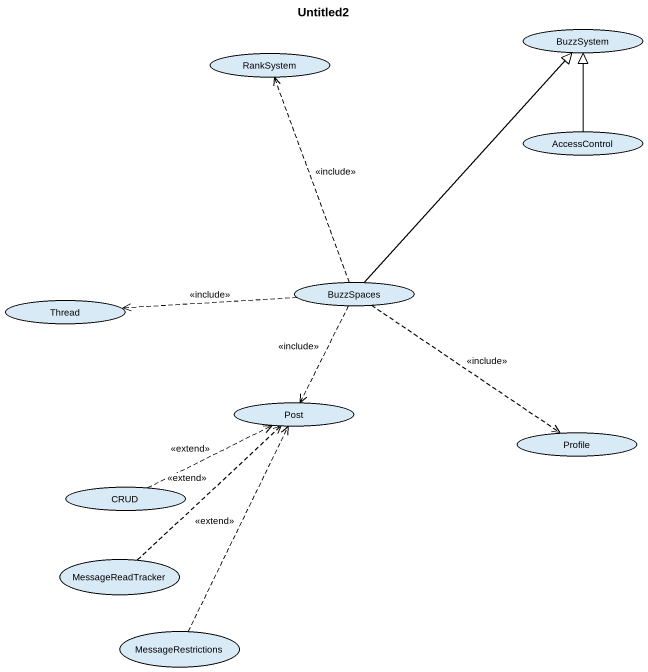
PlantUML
@startuml
title Untitled2
usecase BuzzSystem
usecase RankSystem
usecase AccessControl
usecase Thread
usecase BuzzSpaces
usecase Post
usecase Profile
usecase CRUD
usecase MessageReadTracker
usecase MessageRestrictions
AccessControl -up-|> BuzzSystem
BuzzSpaces -up-|> BuzzSystem
BuzzSpaces .up.> RankSystem : <<include>>
BuzzSpaces .left.> Thread : <<include>>
BuzzSpaces ..> Post : <<include>>
BuzzSpaces ..> Profile : <<include>>
CRUD .right.> Post : <<extend>>
MessageReadTracker .up.> Post : <<extend>>
MessageRestrictions .up.> Post : <<extend>>
@enduml
